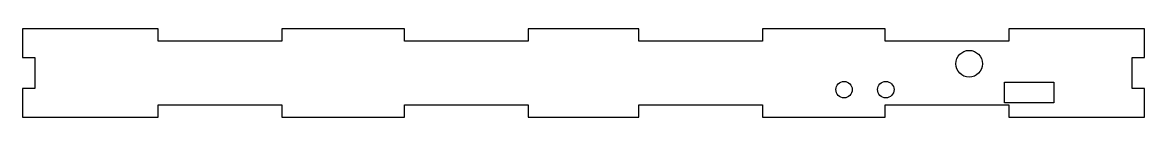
# Model space of a CAD drawing. Header units: millimetres. Extents: x -3 to 270, y -69 to -47.
import ezdxf

# ---------------------------------------------------------------- set-up
doc = ezdxf.new("R2010")
doc.units = ezdxf.units.MM
doc.layers.get('0').update_dxf_attribs({"linetype": 'CONTINUOUS'})

msp = doc.modelspace()

# ---------------------------------------------------------------- linework, layer by layer
for points in [[(30.05, -47), (-3, -47), (-3, -54), (0, -54), (0, -61.5), (-3, -61.5), (-3, -68.5), (30.05, -68.5), (30.05, -65.5), (60.15, -65.5), (60.15, -68.5), (90.05, -68.5), (90.05, -65.5), (120.15, -65.5), (120.15, -68.5), (147.05, -68.5), (147.05, -65.5), (177.15, -65.5), (177.15, -68.5), (207.05, -68.5), (207.05, -65.5), (237.15, -65.5), (237.15, -68.5), (270.2, -68.5), (270.2, -61.5), (267.2, -61.5), (267.2, -54), (270.2, -54), (270.2, -47), (237.15, -47), (237.15, -50), (207.05, -50), (207.05, -47), (177.15, -47), (177.15, -50), (147.05, -50), (147.05, -47), (120.15, -47), (120.15, -50), (90.05, -50), (90.05, -47), (60.15, -47), (60.15, -50), (30.05, -50)], [(248.1, -65), (236.1, -65), (236.1, -60), (248.1, -60)]]:
    msp.add_lwpolyline(points, close=True)
for centre, radius in [((227.5, -55.5), 3.25), ((197.04, -61.8), 2), ((207.2, -61.8), 2)]:
    msp.add_circle(centre, radius)

doc.saveas('drawing.dxf')
